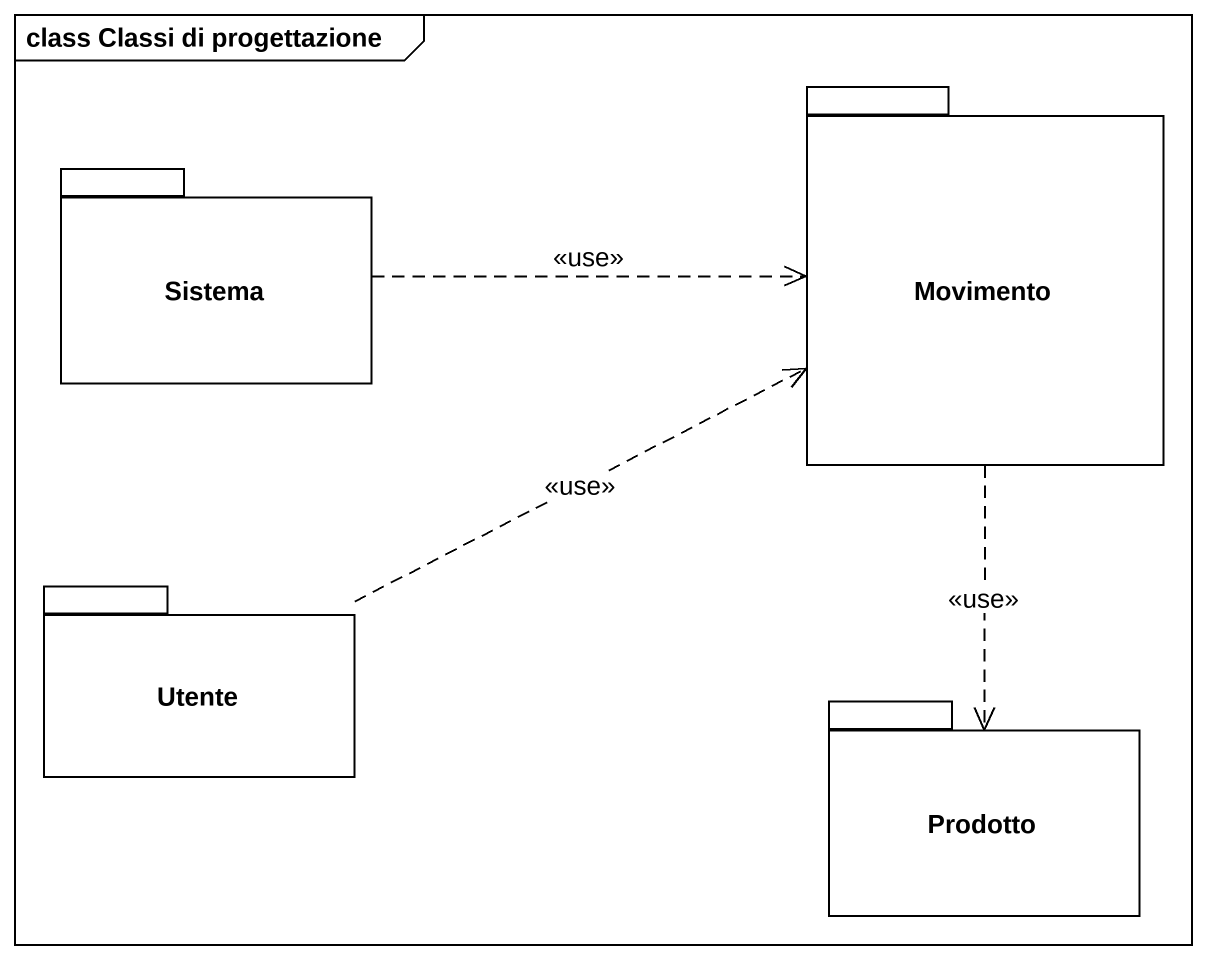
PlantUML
@startuml
mainframe class Classi di progettazione
package Sistema {
}
package Movimento {
}
package Utente {
}
package Prodotto {
}
Sistema .right.> Movimento : <<use>>
Movimento ..> Prodotto : <<use>>
Utente .right.> Movimento : <<use>>
@enduml
